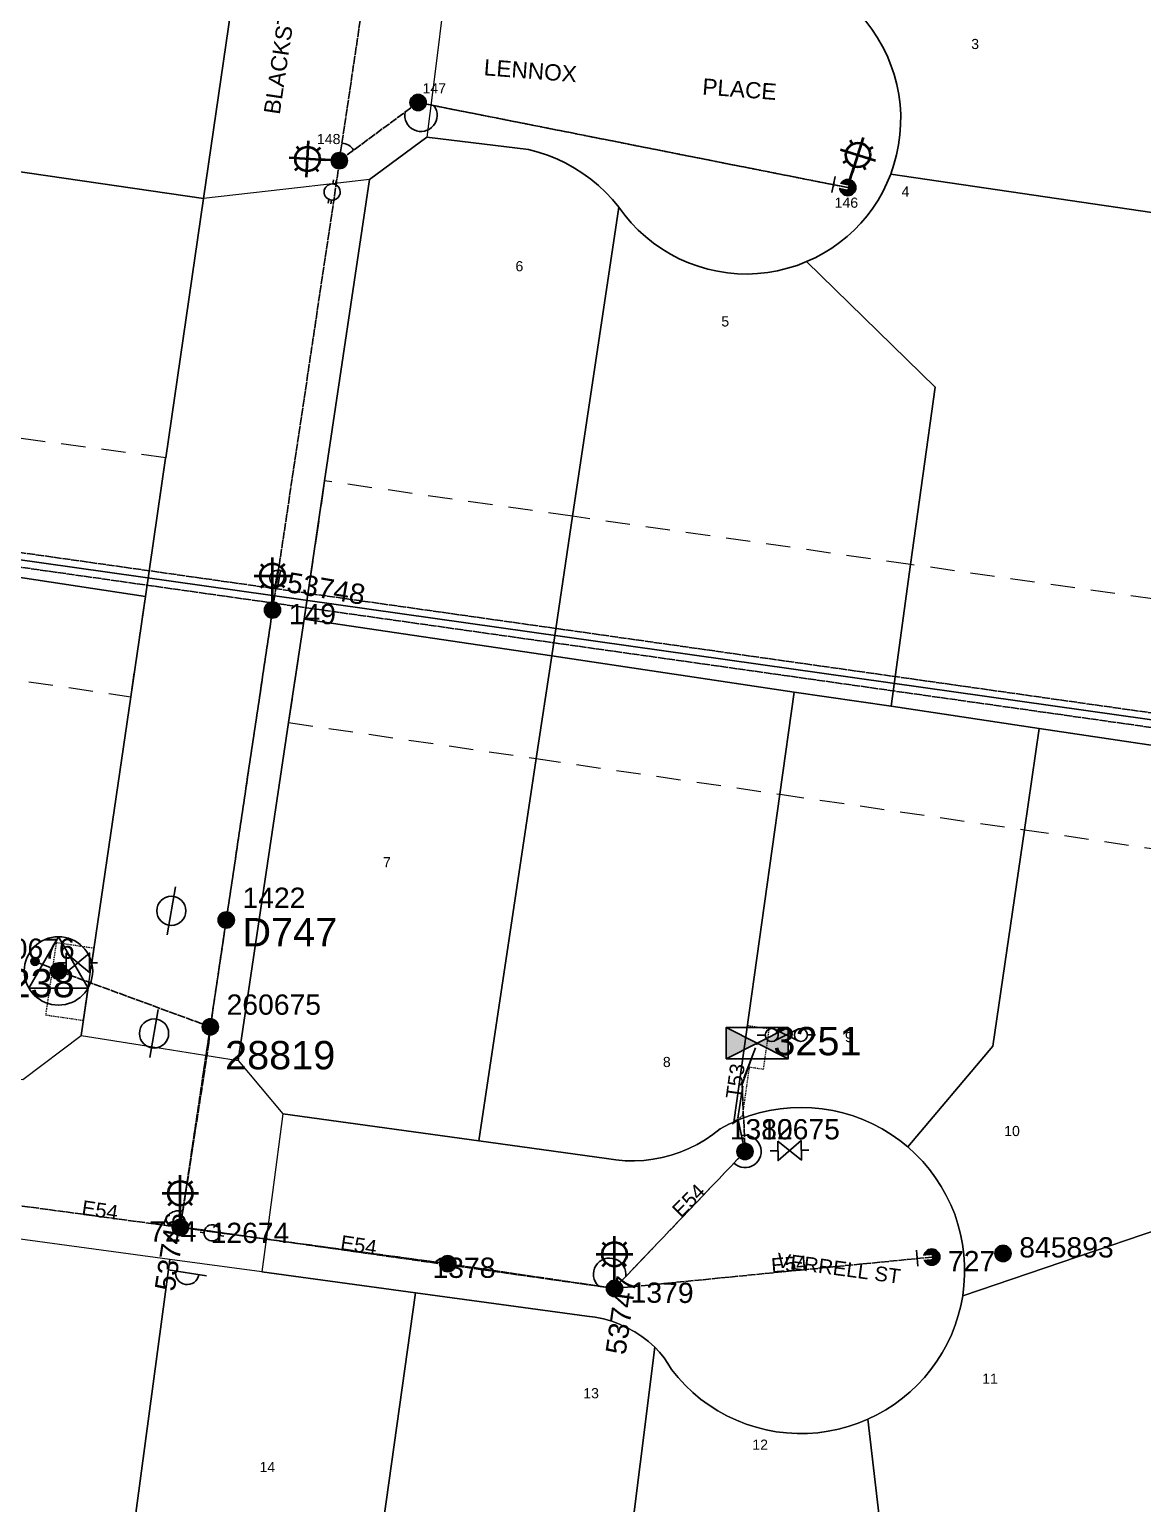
# Model space of a CAD drawing. Header units: metres. Extents: x 306724 to 308705, y 6252900 to 6254147.
# Drawn here: x 307653.6 to 307790.9, y 6253195.4 to 6253377.4 of the extents above; entities that cross this region are included whole.
import ezdxf
from ezdxf.enums import TextEntityAlignment as Align

# ---------------------------------------------------------------- set-up
doc = ezdxf.new("R2010")
doc.units = ezdxf.units.M
for name, pattern in [('Cable Exist OH', [1, 1, 0]), ('Cable Exist UG', [8.2, 4, -1.2, 1.8, -1.2]), ('Dash', [5, 3, -2]), ('HIDDEN', [0.375, 0.25, -0.125]), ('HIDDEN2', [0.1875, 0.125, -0.0625])]:
    doc.linetypes.add(name, pattern=pattern)
doc.layers.get('0').update_dxf_attribs({"color": 6})
for name, color, linetype in [('_User Miscellaneous1', 7, 'Continuous'), ('Equip_HV_EXT', 7, 'Continuous'), ('Equip_LV_EXT', 7, 'Continuous'), ('Equip_SP_HV_EXT', 7, 'Continuous'), ('Equip_SP_LV_EXT', 7, 'Continuous'), ('Equip_SP_SL_EXT', 7, 'Continuous'), ('Mains_HV_EXT', 7, 'Continuous'), ('Mains_LV_EXT', 7, 'Continuous'), ('Mains_SL_EXT', 7, 'Continuous'), ('Mains_TR_EXT', 7, 'Continuous'), ('Sub_SP_EXT', 7, 'Continuous'), ('Sub_SP_TR_HV_LV_EXT', 7, 'Continuous'), ('SupportsOH_SP_TR_HV_LV_SL_EXT', 7, 'Continuous')]:
    doc.layers.add(name, color=color, linetype=linetype)
for name, color, linetype, lineweight in [('Cadastre Easements_SP_EXT', 9, 'Continuous', 5), ('Cadastre Land Parcels_SP_EXT', 9, 'Continuous', 5), ('Cadastre Other Property_SP_EXT', 9, 'HIDDEN', 5), ('Cadastre Roads_SP_EXT', 9, 'Continuous', 5)]:
    doc.layers.add(name, color=color, linetype=linetype, lineweight=lineweight)
doc.styles.add('HVSW_LABEL', font='arial.ttf')
doc.styles.add('iecARIAL', font='arial.ttf', dxfattribs={"height": 2})
doc.styles.add('POLE_LABEL', font='arial.ttf')
doc.styles.get("Standard").update_dxf_attribs({"font": 'arial.ttf'})
doc.linetypes.add('Cable E OH', pattern='A,9.4,["E",Standard,S=1.7,R=0,X=0,Y=-1],0', length=9.4)
doc.linetypes.add('Cable P UG', pattern='A,6,-0.5,["P",Standard,S=1.7,R=0,X=0.5,Y=-1],-2.9', length=9.4)

# ---------------------------------------------------------------- blocks, each defined once
blk = doc.blocks.new('SUB_PADMOUNT_EXT')
for points in [[(0, 0), (-3.84, 1.92), (-3.84, -1.92)], [(0, 0), (3.84, 1.92), (3.84, -1.92)]]:
    blk.add_hatch(color=256).paths.add_polyline_path(points)
for p, q in [((3.84, 1.92), (-3.84, -1.92)), ((-3.84, 1.92), (3.84, -1.92))]:
    blk.add_line(p, q)
blk.add_lwpolyline([(-3.84, -1.92), (3.84, -1.92), (3.84, 1.92), (-3.84, 1.92)], close=True)
for tag, height, flags, p in [('ASSET_NUM', 3.5, 8, (2, 2)), ('STREET_CODE', 0.2, 9, (1.5, 0)), ('CONSTRUCTED_VOLTAGE', 0.2, 9, (1.5, -0.2)), ('OPERATING_VOLTAGE', 0.2, 9, (1.5, -0.6)), ('ORIENTATION', 0.2, 9, (1.5, -0.8)), ('OWNED_BY', 0.2, 9, (1.5, -1)), ('OPERATED_BY', 0.2, 9, (1.5, -1.2)), ('SECONDARY_VOLTAGE', 0.2, 9, (1.5, -1.6)), ('STATE', 0.2, 9, (1.5, -1.8)), ('NO_PHASES', 0.2, 9, (1.5, -0.4)), ('MAINTAINED_BY', 0.2, 9, (1.5, -1.4)), ('SUBSTATION_TYPE', 0.2, 9, (1.5, -2.2)), ('STREETNAME', 0.2, 9, (1.5, -3)), ('SUBURB', 0.2, 9, (1.5, -3.2)), ('Z', 0.2, 1, (1.5, -3.6)), ('PARENT', 0.2, 9, (1.5, -2)), ('USAGE', 0.2, 9, (1.5, -2.4)), ('LEGEND', 0.2, 9, (1.5, -2.6)), ('LOCATION', 0.2, 9, (1.5, -2.8)), ('NOTES', 0.2, 9, (1.5, -3.4))]:
    blk.add_attdef(tag, text='', height=height, dxfattribs=dict(flags=flags)).set_placement(p, align=Align.MIDDLE_LEFT)
blk = doc.blocks.new('SUB_POLE_EXT')
blk.add_wipeout([(0, 4.22), (0.42, 4.2), (0.83, 4.14), (1.21, 4.05), (1.62, 3.9), (1.99, 3.72), (2.35, 3.51), (2.68, 3.26), (2.99, 2.99), (3.28, 2.66), (3.52, 2.34), (3.76, 1.92), (3.9, 1.62), (4.04, 1.23), (4.18, 0.63), (4.22, 0), (4.18, -0.61), (4.06, -1.15), (3.9, -1.62), (3.58, -2.24), (3.22, -2.73), (2.97, -3.01), (2.68, -3.26), (2.36, -3.5), (2, -3.72), (1.64, -3.89), (1.25, -4.03), (0.82, -4.14), (0.42, -4.2), (0, -4.22), (-0.41, -4.2), (-0.8, -4.15), (-1.21, -4.05), (-1.62, -3.9), (-1.99, -3.73), (-2.35, -3.51), (-2.68, -3.26), (-2.96, -3.02), (-3.23, -2.72), (-3.51, -2.35), (-3.71, -2.01), (-3.91, -1.6), (-4.05, -1.21), (-4.16, -0.76), (-4.22, -0.14), (-4.21, 0.39), (-4.14, 0.83), (-4.03, 1.27), (-3.9, 1.63), (-3.71, 2.02), (-3.5, 2.37), (-3.28, 2.67), (-2.99, 2.99), (-2.68, 3.27), (-2.33, 3.52), (-1.98, 3.73), (-1.63, 3.9), (-1.2, 4.05), (-0.78, 4.15), (-0.4, 4.21)])
blk.add_line((2.16, 0.48), (2.16, 0.48, 0))
blk.add_lwpolyline([(-4.22, 0, 1), (4.22, 0, 1)], format="xyb", close=True)
blk.add_lwpolyline([(2.14, 0.52), (0, 4.22), (-3.66, -2.11), (3.66, -2.11)], close=True)
for tag, height, flags, p in [('ASSET_NUM', 3.5, 8, (2, 2)), ('STREET_CODE', 0.2, 9, (1.5, 0)), ('CONSTRUCTED_VOLTAGE', 0.2, 9, (1.5, -0.2)), ('OPERATING_VOLTAGE', 0.2, 9, (1.5, -0.6)), ('OPERATED_BY', 0.2, 9, (1.5, -0.8)), ('ORIENTATION', 0.2, 9, (1.5, -1.2)), ('OWNED_BY', 0.2, 9, (1.5, -1.4)), ('SECONDARY_VOLTAGE', 0.2, 9, (1.5, -1.6)), ('STATE', 0.2, 9, (1.5, -1.8)), ('NO_PHASES', 0.2, 9, (1.5, -0.4)), ('MAINTAINED_BY', 0.2, 9, (1.5, -1)), ('SUBSTATION_TYPE', 0.2, 9, (1.5, -2)), ('STREETNAME', 0.2, 9, (1.5, -2.8)), ('SUBURB', 0.2, 9, (1.5, -3)), ('Z', 0.2, 1, (1.5, -3.4)), ('USAGE', 0.2, 9, (1.5, -2.2)), ('LEGEND', 0.2, 9, (1.5, -2.4)), ('LOCATION', 0.2, 9, (1.5, -2.6)), ('NOTES', 0.2, 9, (1.5, -3.2))]:
    blk.add_attdef(tag, text='', height=height, dxfattribs=dict(flags=flags)).set_placement(p, align=Align.MIDDLE_LEFT)
blk = doc.blocks.new('LV_OH_LINKS_OPEN_EXT')
for p, q in [((-0.17, 4.97), (-0.17, 5.46)), ((0.17, 4.97), (0.17, 5.46)), ((-0.17, 3), (-0.17, 2.5)), ((0.17, 3), (0.17, 2.5))]:
    blk.add_line(p, q)
blk.add_lwpolyline([(0, 2.99, 1), (0, 4.98, 1)], format="xyb", close=True)
at = {"flags": 9}
for tag, p in [('ACTUAL_STATUS', (0, 0)), ('CONSTRUCTED_VOLTAGE', (0, -0.2)), ('OPERATING_VOLTAGE', (0, -0.6)), ('ORIENTATION', (0, -0.8)), ('OWNED_BY', (0, -1)), ('STATE', (0, -1.2)), ('SWITCH_TYPE', (0, -1.4)), ('NO_PHASES', (0, -0.4)), ('USAGE', (0, -1.6)), ('LEGEND', (0, -1.8)), ('NOTES', (0, -2))]:
    blk.add_attdef(tag, text='', height=0.2, dxfattribs=at).set_placement(p, align=Align.MIDDLE_LEFT)
at = {"flags": 1}
blk.add_attdef('Z', (0, 0), '', height=0.2, dxfattribs=at)
blk = doc.blocks.new('LV_OH_LINKS_CLOSED_EXT')
for p, q in [((-0.17, 4.97), (-0.17, 3)), ((0.17, 4.97), (0.17, 3))]:
    blk.add_line(p, q)
blk.add_lwpolyline([(0, 2.99, 1), (0, 4.98, 1)], format="xyb", close=True)
at = {"flags": 9}
for tag, p in [('ACTUAL_STATUS', (0, 0)), ('CONSTRUCTED_VOLTAGE', (0, -0.2)), ('OPERATING_VOLTAGE', (0, -0.6)), ('ORIENTATION', (0, -0.8)), ('OWNED_BY', (0, -1)), ('STATE', (0, -1.2)), ('SWITCH_TYPE', (0, -1.4)), ('NO_PHASES', (0, -0.4)), ('USAGE', (0, -1.6)), ('NOTES', (0, -1.8))]:
    blk.add_attdef(tag, text='', height=0.2, dxfattribs=at).set_placement(p, align=Align.MIDDLE_LEFT)
at = {"flags": 1}
blk.add_attdef('Z', (0, 0), '', height=0.2, dxfattribs=at)
blk = doc.blocks.new('LV_OH_LINKS_DISTFUSE_EXT')
for p, q in [((0, 0), (0.96, 0)), ((3.84, 0), (4.8, 0))]:
    blk.add_line(p, q)
blk.add_lwpolyline([(3.84, -1.2), (3.84, 1.2), (0.96, -1.2), (0.96, 1.2)], close=True)
at = {"flags": 9}
for tag, p in [('ACTUAL_STATUS', (0, 0)), ('CONSTRUCTED_VOLTAGE', (0, -0.2)), ('OPERATING_VOLTAGE', (0, -0.6)), ('ORIENTATION', (0, -0.8)), ('OWNED_BY', (0, -1)), ('STATE', (0, -1.2)), ('SWITCH_TYPE', (0, -1.4)), ('NO_PHASES', (0, -0.4)), ('USAGE', (0, -1.6)), ('NOTES', (0, -1.8))]:
    blk.add_attdef(tag, text='', height=0.2, dxfattribs=at).set_placement(p, align=Align.MIDDLE_LEFT)
at = {"flags": 1}
blk.add_attdef('Z', (0, 0), '', height=0.2, dxfattribs=at)
blk = doc.blocks.new('SL_LANTERN_EXT')
at = {"lineweight": 40}
for p, q in [((-1.46, 5.68), (-1.06, 5.28)), ((0, 1.97), (0, 6.47)), ((1.46, 5.68), (1.06, 5.28)), ((-2.25, 4.22), (2.25, 4.22)), ((-1.46, 2.76), (-1.06, 3.16)), ((0, 0), (0, 2.72)), ((1.46, 2.76), (1.06, 3.16))]:
    blk.add_line(p, q, dxfattribs=at)
blk.add_circle((0, 4.22), 1.5, dxfattribs=at)
at = {"style": 'iecARIAL', "flags": 8}
blk.add_attdef('ASSET_NUM', (1.5, 1.5), '', height=2.5, dxfattribs=at)
for tag, p, height, flags in [('OPERATING_VOLTAGE', (0.98, -1.65), 0.2, 9), ('ORIENTATION', (0.98, -1.85), 0.2, 9), ('CONSTRUCTED_VOLTAGE', (0.98, -0.65), 0.2, 9), ('CONTROL_TYPE', (0.98, -0.85), 0.2, 9), ('LANTERN_PURPOSE', (0.98, -1.05), 0.2, 9), ('LANTERN_TYPE', (0.98, -1.25), 0.2, 9), ('NO_PHASES', (0.98, -1.45), 0.2, 9), ('LNUMBER', (2.18, -3.25), 2.5, 8), ('OWNED_BY', (0.98, -2.05), 0.2, 9), ('STATE', (0.98, -2.25), 0.2, 9), ('USAGE', (0.98, -2.45), 0.2, 9), ('CEXIST', (0.98, -2.65), 0.2, 9), ('CNEW', (0.98, -2.85), 0.2, 9), ('CNUMBER', (0.98, -3.05), 0.2, 9), ('CREMOVE', (0.98, -3.25), 0.2, 9), ('CREPLACE', (0.98, -3.45), 0.2, 9), ('LKINGHEIGHT', (0.98, -3.65), 0.2, 9), ('LBRACKET', (0.98, -3.85), 0.2, 9), ('LBRACKETVOCAB', (0.98, -4.05), 0.2, 9), ('LCATEGORY', (0.98, -4.25), 0.2, 9), ('LCHARGE1', (0.98, -4.45), 0.2, 9), ('LCHARGE1PERCENT', (0.98, -4.65), 0.2, 9), ('LCHARGE2', (0.98, -4.85), 0.2, 9), ('LCHARGE2PERCENT', (0.98, -5.05), 0.2, 9), ('LCHARGE3', (0.98, -5.25), 0.2, 9), ('LCHARGE3PERCENT', (0.98, -5.45), 0.2, 9), ('LEXIST', (0.98, -5.65), 0.2, 9), ('LLAMP', (0.98, -5.85), 0.2, 9), ('LLAMPVOCAB', (0.98, -6.05), 0.2, 9), ('LMAST', (0.98, -6.25), 0.2, 9), ('LMASTVOCAB', (0.98, -6.45), 0.2, 9), ('LNEW', (0.98, -6.65), 0.2, 9), ('LANTNUMBER', (0.98, -6.85), 0.2, 9), ('LOUTREACH', (0.98, -7.25), 0.2, 9), ('LOUTREACHVOCAB', (0.98, -7.45), 0.2, 9), ('STREETNAME', (0.98, -9.25), 0.2, 9), ('LRATECODE', (0.98, -7.65), 0.2, 9), ('LREMOVE', (0.98, -7.85), 0.2, 9), ('LREPLACE', (0.98, -8.05), 0.2, 9), ('LTYPE', (0.98, -8.25), 0.2, 9), ('LTYPEVOCAB', (0.98, -8.45), 0.2, 9), ('LEGEND', (0.98, -8.65), 0.2, 9), ('LOCATION', (0.98, -8.85), 0.2, 9), ('NOTES', (0.98, -9.05), 0.2, 9), ('SUBURB', (0.98, -9.45), 0.2, 1)]:
    blk.add_attdef(tag, p, '', height=height, dxfattribs=dict(flags=flags))
blk = doc.blocks.new('POLE_EXT')
blk.add_hatch(color=256).paths.add_polyline_path([(-1, 0, 1), (1, 0, 1)])
blk.add_lwpolyline([(-1, 0, 1), (1, 0, 1)], format="xyb", close=True)
for tag, height, flags, p in [('pNumber', 2.5, 8, (-17.84, 2.07)), ('OWNED_BY', 0.2, 9, (1.35, -0.4)), ('SPECIAL_USE', 0.2, 9, (1.35, -0.8)), ('STATE', 0.2, 9, (1.35, -1)), ('cLV', 0.2, 9, (1.35, -1.4)), ('hDepth', 0.2, 9, (1.35, -1.6)), ('hDia', 0.2, 9, (1.35, -1.8)), ('PARENT', 0.2, 9, (1.35, -0.6)), ('USAGE', 0.2, 9, (1.35, -1.2)), ('cHV', 0.2, 9, (1.35, -2)), ('cLinedev', 0.2, 9, (1.35, -3.4)), ('LBRACKET', 0.2, 9, (1.35, -2.2)), ('LExisting', 0.2, 9, (1.35, -2.4)), ('LANTNUMBER', 0.2, 9, (1.35, -2.6)), ('LOther', 0.2, 9, (1.35, -2.8)), ('LRemove', 0.2, 9, (1.35, -3)), ('LEGEND', 0.2, 9, (1.35, -3.2)), ('LOCATION', 0.2, 9, (1.35, -3.6)), ('pExisting', 0.2, 9, (1.35, -3.8)), ('pFooting', 0.2, 9, (1.35, -4.4)), ('pNew', 0.2, 9, (1.35, -4.6)), ('pRelocate', 0.2, 9, (1.35, -5)), ('pRemove', 0.2, 9, (1.35, -5.2)), ('pReplace', 0.2, 9, (1.35, -5.4)), ('PFNUMBER', 0.2, 9, (1.35, -4)), ('NEWPFNUMBER', 0.2, 9, (1.35, -4.2)), ('pStay', 0.2, 9, (1.35, -5.6)), ('pType', 0.2, 9, (1.35, -5.8)), ('cspan', 0.2, 9, (1.35, -6)), ('STREETNAME', 0.2, 9, (1.35, -6.2)), ('SUBURB', 0.2, 9, (1.35, -6.4)), ('OPERATED_BY', 0.2, 9, (1.36, -7.01)), ('NOTES', 0.2, 9, (1.35, -6.6)), ('MAINTAINED_BY', 0.2, 9, (1.36, -6.81))]:
    blk.add_attdef(tag, text='', height=height, dxfattribs=dict(flags=flags)).set_placement(p, align=Align.MIDDLE_LEFT)
at = {"style": 'POLE_LABEL'}
for tag, height, flags, p in [('ASSET_NUM', 2.5, 8, (2, 2)), ('STRUCTURE_PLANT_NUMBER', 0.2, 9, (1.35, 0.03)), ('STREET_CODE', 0.2, 9, (1.35, -0.2))]:
    blk.add_attdef(tag, text='', height=height, dxfattribs=dict(at, flags=flags)).set_placement(p, align=Align.MIDDLE_LEFT)
at = {"flags": 1}
blk.add_attdef('Z', (1.35, -7.33), '', height=0.2, dxfattribs=at)
blk = doc.blocks.new('LV_UG_DFUSE_CLOSED_EXT')
for points in [[(1, 0), (0, 0)], [(5.04, 0.73), (2.16, -0.72)], [(5.05, -0.71), (2.16, 0.72)], [(6.2, 0.01), (7.2, 0.01)]]:
    blk.add_lwpolyline(points)
for centre in [(1.8, 0), (5.4, 0.01)]:
    blk.add_circle(centre, 0.8)
at = {"flags": 9}
for tag, p in [('ACTUAL_STATUS', (0, 0)), ('CONSTRUCTED_VOLTAGE', (0, -0.2)), ('OPERATING_VOLTAGE', (0, -0.6)), ('ORIENTATION', (0, -0.8)), ('STATE', (0, -1)), ('SWITCH_TYPE', (0, -1.2)), ('NO_PHASES', (0, -0.4)), ('USAGE', (0, -1.4)), ('NOTES', (0, -1.6))]:
    blk.add_attdef(tag, text='', height=0.2, dxfattribs=at).set_placement(p, align=Align.MIDDLE_LEFT)
at = {"flags": 1}
blk.add_attdef('Z', (0, 0), '', height=0.2, dxfattribs=at)
blk = doc.blocks.new('HV_DOF_CLOSED_EXT')
for p, q in [((0, 7.9), (0, 6.94)), ((0, 4.06), (0, 3.1))]:
    blk.add_line(p, q)
blk.add_lwpolyline([(-1.2, 4.06), (1.2, 4.06), (-1.2, 6.94), (1.2, 6.94)], close=True)
for tag, height, flags, p in [('ASSET_NUM', 2.5, 8, (2, 2)), ('STREET_CODE', 0.2, 9, (1.5, 0)), ('ACTUAL_STATUS', 0.2, 9, (1.5, -0.2)), ('CONSTRUCTED_VOLTAGE', 0.2, 9, (1.5, -0.4)), ('OPERATING_VOLTAGE', 0.2, 9, (1.5, -0.8)), ('ORIENTATION', 0.2, 9, (1.5, -1)), ('OWNED_BY', 0.2, 9, (1.5, -1.2)), ('OPERATED_BY', 0.2, 9, (1.5, -1.4)), ('STATE', 0.2, 9, (1.5, -1.8)), ('NO_PHASES', 0.2, 9, (1.5, -0.6)), ('MAINTAINED_BY', 0.2, 9, (1.5, -1.6)), ('SWITCH_TYPE', 0.2, 9, (1.5, -2)), ('STREETNAME', 0.2, 9, (1.5, -2.8)), ('SUBURB', 0.2, 9, (1.5, -3)), ('Z', 0.2, 1, (1.5, -3.6)), ('USAGE', 0.2, 9, (1.5, -2.2)), ('LEGEND', 0.2, 9, (1.5, -2.4)), ('LOCATION', 0.2, 9, (1.5, -2.6)), ('NOTES', 0.2, 9, (1.5, -3.2)), ('LABEL_ALIGNMENT', 0.2, 9, (1.5, -3.4))]:
    blk.add_attdef(tag, text='', height=height, dxfattribs=dict(flags=flags)).set_placement(p, align=Align.MIDDLE_LEFT)
blk = doc.blocks.new('HV_ABS_CLOSED_EXT')
blk.add_line((-3, 6.87), (3, 6.87))
blk.add_circle((0, 6.87), 1.8)
at = {"style": 'HVSW_LABEL'}
for tag, height, flags, p in [('ASSET_NUM', 3.5, 8, (2, 2)), ('STREET_CODE', 0.2, 9, (0, -0.2))]:
    blk.add_attdef(tag, text='', height=height, dxfattribs=dict(at, flags=flags)).set_placement(p, align=Align.MIDDLE_LEFT)
at = {"flags": 1}
blk.add_attdef('Z', (0, 0), '', height=0.2, dxfattribs=at)
at = {"flags": 9}
for tag, p in [('ACTUAL_STATUS', (0, -0.4)), ('CONSTRUCTED_VOLTAGE', (0, -0.6)), ('OPERATING_VOLTAGE', (0, -1)), ('ORIENTATION', (0, -1.2)), ('OWNED_BY', (0, -1.4)), ('STATE', (0, -1.6)), ('SWITCH_TYPE', (0, -1.8)), ('NO_PHASES', (0, -0.8)), ('STREETNAME', (0, -2.6)), ('SUBURB', (0, -2.8)), ('USAGE', (0, -2)), ('LEGEND', (0, -2.2)), ('LOCATION', (0, -2.4)), ('NOTES', (0, -3))]:
    blk.add_attdef(tag, text='', height=0.2, dxfattribs=at).set_placement(p, align=Align.MIDDLE_LEFT)
blk = doc.blocks.new('HV_USL_CLOSED_EXT')
blk.add_line((2.4, 5.5), (-2.4, 5.5))
blk.add_lwpolyline([(1.44, 5.5, 0.414214), (0, 6.94, 0.414214), (-1.44, 5.5)], format="xyb")
for tag, height, flags, p in [('ASSET_NUM', 2.5, 8, (2, 2)), ('STREET_CODE', 0.2, 9, (1.5, 0)), ('ACTUAL_STATUS', 0.2, 9, (1.5, -0.2)), ('CONSTRUCTED_VOLTAGE', 0.2, 9, (1.5, -0.4)), ('OPERATING_VOLTAGE', 0.2, 9, (1.5, -0.8)), ('ORIENTATION', 0.2, 9, (1.5, -1)), ('OWNED_BY', 0.2, 9, (1.5, -1.2)), ('OPERATED_BY', 0.2, 9, (1.5, -1.4)), ('STATE', 0.2, 9, (1.5, -1.8)), ('NO_PHASES', 0.2, 9, (1.5, -0.6)), ('MAINTAINED_BY', 0.2, 9, (1.5, -1.6)), ('SWITCH_TYPE', 0.2, 9, (1.5, -2)), ('STREETNAME', 0.2, 9, (1.5, -2.8)), ('SUBURB', 0.2, 9, (1.5, -3)), ('Z', 0.2, 1, (1.5, -3.6)), ('USAGE', 0.2, 9, (1.5, -2.2)), ('LEGEND', 0.2, 9, (1.5, -2.4)), ('LOCATION', 0.2, 9, (1.5, -2.6)), ('NOTES', 0.2, 9, (1.5, -3.2)), ('LABEL_ALIGNMENT', 0.2, 9, (1.5, -3.4))]:
    blk.add_attdef(tag, text='', height=height, dxfattribs=dict(flags=flags)).set_placement(p, align=Align.MIDDLE_LEFT)
blk = doc.blocks.new('End Shackle_EXT')
at = {"flags": 9}
for tag, p in [('USAGE', (0, -1.4)), ('NOTES', (0, -1.6))]:
    blk.add_attdef(tag, text='', height=0.2, dxfattribs=at).set_placement(p, align=Align.MIDDLE_LEFT)
blk.add_wipeout([(0, 0.25), (1.81, 0.25), (1.82, -0.25), (0, -0.25)])
blk.add_line((1.81, -1), (1.81, 1))
at = {"flags": 1}
blk.add_attdef('Z', (0, 0), '', height=0.2, dxfattribs=at)
at = {"flags": 9}
for tag, p in [('CONNECTOR_TYPE', (0, 0)), ('CONSTRUCTED_VOLTAGE', (0, -0.2)), ('OPERATING_VOLTAGE', (0, -0.6)), ('ORIENTATION', (0, -0.8)), ('OWNED_BY', (0, -1)), ('STATE', (0, -1.2)), ('NO_PHASES', (0, -0.4))]:
    blk.add_attdef(tag, text='', height=0.2, dxfattribs=at).set_placement(p, align=Align.MIDDLE_LEFT)
blk = doc.blocks.new('CONNECTOR_NODE_EXT')
h = blk.add_hatch(color=256)
edge = h.paths.add_edge_path()
edge.add_arc((0, 0), 0.5, 0, 360)
blk.add_circle((0, 0), 0.5)
at = {"flags": 1}
blk.add_attdef('Z', (0, 0), '', height=0.2, dxfattribs=at)
at = {"flags": 9}
for tag, p in [('CONNECTOR_TYPE', (0, 0)), ('CONSTRUCTED_VOLTAGE', (0, -0.2)), ('OPERATING_VOLTAGE', (0, -0.6)), ('ORIENTATION', (0, -0.8)), ('SUBTYPE', (0, -1)), ('NO_PHASES', (0, -0.4)), ('USAGE', (0, -1.2)), ('NOTES', (0, -1.4))]:
    blk.add_attdef(tag, text='', height=0.2, dxfattribs=at).set_placement(p, align=Align.MIDDLE_LEFT)

msp = doc.modelspace()

# ---------------------------------------------------------------- linework, layer by layer
at = {"layer": '_User Miscellaneous1', "linetype": 'Continuous'}
msp.add_lwpolyline([(307797.3, 6253402.25), (307785.05, 6253414.66), (307774.43, 6253401.79), (307755.91, 6253379.33), (307756.74, 6253378.39), (307757.49, 6253377.39), (307758.19, 6253376.35), (307758.81, 6253375.26), (307759.36, 6253374.14), (307759.84, 6253372.98), (307760.24, 6253371.79), (307760.56, 6253370.58), (307760.8, 6253369.35), (307760.96, 6253368.11), (307761.04, 6253366.86), (307761.03, 6253365.61), (307760.95, 6253364.36), (307760.78, 6253363.12), (307760.53, 6253361.9), (307760.2, 6253360.69), (307759.81, 6253359.51), (307824.51, 6253350)], dxfattribs=at)
for points in [[(307679.33, 6253386.21), (307619.13, 6253394.95), (307614.81, 6253365.25), (307675.01, 6253356.51), (307679.33, 6253386.21)], [(307670.35, 6253324.44), (307670.36, 6253324.49), (307675.01, 6253356.51), (307614.81, 6253365.25), (307610.08, 6253332.53), (307607.76, 6253316.49), (307620.72, 6253314.53), (307667.87, 6253307.35), (307670.35, 6253324.44)], [(307720.56, 6253317.27), (307726.28, 6253355.44), (307725.48, 6253356.39), (307724.64, 6253357.27), (307723.75, 6253358.11), (307722.8, 6253358.88), (307721.81, 6253359.6), (307720.78, 6253360.26), (307719.71, 6253360.85), (307718.6, 6253361.38), (307717.47, 6253361.83), (307716.31, 6253362.22), (307715.13, 6253362.53), (307702.59, 6253364.09), (307695.49, 6253358.85), (307689.97, 6253321.65), (307689.97, 6253321.63), (307687.44, 6253304.58), (307717.98, 6253300.03), (307720.56, 6253317.27)], [(307817.55, 6253303.41), (307820.68, 6253324.32), (307824.51, 6253350), (307759.81, 6253359.51), (307759.35, 6253358.4), (307758.83, 6253357.34), (307758.25, 6253356.3), (307757.6, 6253355.31), (307756.89, 6253354.36), (307756.13, 6253353.45), (307755.31, 6253352.6), (307754.43, 6253351.8), (307753.51, 6253351.05), (307752.54, 6253350.37), (307751.53, 6253349.75), (307750.49, 6253349.19), (307749.4, 6253348.71), (307765.3, 6253333.23), (307762.27, 6253311.32), (307759.85, 6253293.81), (307778.12, 6253291.06), (307814.87, 6253285.6), (307817.55, 6253303.41)], [(307740.91, 6253347.21), (307739.67, 6253347.32), (307738.44, 6253347.51), (307737.23, 6253347.78), (307736.04, 6253348.13), (307734.87, 6253348.55), (307733.73, 6253349.05), (307732.63, 6253349.63), (307731.57, 6253350.27), (307730.55, 6253350.98), (307729.58, 6253351.76), (307728.66, 6253352.6), (307727.8, 6253353.5), (307727, 6253354.45), (307726.28, 6253355.44), (307720.56, 6253317.27), (307717.98, 6253300.03), (307747.91, 6253295.57), (307759.85, 6253293.81), (307762.27, 6253311.32), (307765.3, 6253333.23), (307749.4, 6253348.71), (307748.25, 6253348.25), (307747.06, 6253347.88), (307745.85, 6253347.58), (307744.63, 6253347.37), (307743.39, 6253347.23), (307742.15, 6253347.18), (307740.91, 6253347.21)]]:
    msp.add_lwpolyline(points, close=True, dxfattribs=at)
at = {"layer": 'Cadastre Easements_SP_EXT', "linetype": 'Dash'}
for points in [[(307456.28, 6253325.83), (307507.47, 6253318.31), (307556.14, 6253311.17), (307618.84, 6253301.94), (307666.05, 6253294.99), (307667.87, 6253307.35), (307667.87, 6253307.35), (307670.35, 6253324.44), (307670.36, 6253324.49), (307610.08, 6253332.53), (307511.47, 6253345.7), (307460.31, 6253353.3)], [(307802.32, 6253305.61), (307762.27, 6253311.32), (307720.56, 6253317.27), (307689.97, 6253321.63), (307687.43, 6253304.58), (307685.53, 6253291.8), (307716.08, 6253287.35), (307746.13, 6253282.96), (307776.3, 6253278.57), (307797.49, 6253275.47)]]:
    msp.add_lwpolyline(points, dxfattribs=at)
at = {"layer": 'Cadastre Land Parcels_SP_EXT', "linetype": 'Continuous'}
for points in [[(307716.08, 6253287.35), (307717.98, 6253300.03), (307687.44, 6253304.58), (307685.53, 6253291.8), (307679.3, 6253250.1), (307684.83, 6253243.51), (307709.01, 6253240.17), (307716.08, 6253287.35)], [(307729.34, 6253237.76), (307730.49, 6253237.89), (307731.62, 6253238.11), (307732.73, 6253238.4), (307733.83, 6253238.77), (307734.89, 6253239.21), (307735.93, 6253239.72), (307736.92, 6253240.3), (307737.88, 6253240.95), (307738.78, 6253241.66), (307739.94, 6253242.26), (307740.44, 6253242.48), (307746.13, 6253282.96), (307747.91, 6253295.57), (307717.98, 6253300.03), (307716.08, 6253287.35), (307709.01, 6253240.17), (307724.75, 6253237.98), (307725.89, 6253237.81), (307727.04, 6253237.71), (307728.19, 6253237.7), (307729.34, 6253237.76)], [(307772.4, 6253251.85), (307776.3, 6253278.57), (307778.12, 6253291.06), (307759.85, 6253293.81), (307747.91, 6253295.57), (307746.13, 6253282.96), (307740.44, 6253242.48), (307741.13, 6253242.79), (307742.35, 6253243.25), (307743.6, 6253243.62), (307744.87, 6253243.91), (307746.16, 6253244.12), (307747.46, 6253244.25), (307748.76, 6253244.29), (307750.07, 6253244.24), (307751.36, 6253244.12), (307752.65, 6253243.91), (307753.92, 6253243.62), (307755.17, 6253243.24), (307756.39, 6253242.79), (307757.58, 6253242.26), (307758.74, 6253241.65), (307759.85, 6253240.97), (307760.92, 6253240.22), (307761.94, 6253239.42), (307772.4, 6253251.85)], [(307807.15, 6253234.13), (307813.02, 6253273.24), (307814.87, 6253285.6), (307778.12, 6253291.06), (307776.3, 6253278.57), (307772.4, 6253251.85), (307761.94, 6253239.42), (307762.88, 6253238.54), (307763.76, 6253237.62), (307764.59, 6253236.65), (307765.35, 6253235.62), (307766.05, 6253234.55), (307766.67, 6253233.44), (307767.22, 6253232.28), (307767.71, 6253231.1), (307768.11, 6253229.89), (307768.43, 6253228.65), (307768.68, 6253227.4), (307768.84, 6253226.13), (307768.93, 6253224.85), (307768.93, 6253223.58), (307768.85, 6253222.3), (307768.69, 6253221.05), (307807.15, 6253234.13)], [(307847.06, 6253228.97), (307807.15, 6253234.13), (307768.69, 6253221.05), (307768.46, 6253219.8), (307768.14, 6253218.59), (307767.75, 6253217.41), (307767.29, 6253216.24), (307766.76, 6253215.11), (307766.16, 6253214.01), (307765.49, 6253212.96), (307764.76, 6253211.94), (307763.97, 6253210.97), (307763.12, 6253210.06), (307762.21, 6253209.19), (307761.25, 6253208.39), (307760.25, 6253207.64), (307759.2, 6253206.96), (307758.11, 6253206.35), (307757, 6253205.8), (307762.46, 6253158.8), (307787.66, 6253179.7), (307847.06, 6253228.97)], [(307662.72, 6253164.74), (307670.87, 6253225.52), (307651.2, 6253228.19), (307640.59, 6253229.63), (307632.19, 6253168.84), (307662.72, 6253164.74)], [(307682.21, 6253223.98), (307670.87, 6253225.52), (307662.72, 6253164.74), (307692.66, 6253160.72), (307701.17, 6253221.41), (307682.21, 6253223.98)], [(307730.7, 6253214.68), (307729.93, 6253215.39), (307729.1, 6253216.02), (307728.23, 6253216.59), (307727.31, 6253217.1), (307726.36, 6253217.53), (307725.39, 6253217.89), (307724.38, 6253218.18), (307723.36, 6253218.4), (307722.33, 6253218.53), (307701.17, 6253221.41), (307692.66, 6253160.72), (307723.44, 6253156.61), (307730.7, 6253214.68)]]:
    msp.add_lwpolyline(points, close=True, dxfattribs=at)
msp.add_lwpolyline([(307762.46, 6253158.8), (307757, 6253205.8), (307757, 6253205.8), (307755.8, 6253205.31), (307754.58, 6253204.9), (307753.35, 6253204.56), (307752.09, 6253204.31), (307750.81, 6253204.14), (307749.53, 6253204.04), (307748.25, 6253204.04), (307746.97, 6253204.11), (307745.69, 6253204.26), (307744.43, 6253204.5), (307743.19, 6253204.81), (307741.96, 6253205.21), (307740.77, 6253205.68), (307739.61, 6253206.22), (307738.48, 6253206.84), (307737.4, 6253207.53), (307736.36, 6253208.29), (307735.38, 6253209.11), (307734.45, 6253209.99), (307733.57, 6253210.94), (307732.76, 6253211.93), (307732.33, 6253212.68), (307731.85, 6253213.39), (307731.3, 6253214.07), (307730.7, 6253214.68), (307723.44, 6253156.61)], dxfattribs=at)
at = {"layer": 'Cadastre Other Property_SP_EXT', "linetype": 'HIDDEN2'}
msp.add_lwpolyline([(307741.54, 6253243.27), (307742.39, 6253249.28), (307744.12, 6253249.03), (307744.82, 6253253.98), (307742.09, 6253254.37), (307740.44, 6253242.58), (307741.54, 6253243.27)], close=True, dxfattribs=at)
at = {"layer": 'Cadastre Roads_SP_EXT', "linetype": 'Continuous'}
msp.add_lwpolyline([(307704.67, 6253380.84), (307703.63, 6253372.5), (307702.59, 6253364.09), (307715.13, 6253362.53), (307716.31, 6253362.22), (307717.47, 6253361.83), (307718.6, 6253361.38), (307719.71, 6253360.85), (307720.78, 6253360.26), (307721.81, 6253359.6), (307722.8, 6253358.88), (307723.75, 6253358.11), (307724.64, 6253357.27), (307725.48, 6253356.39), (307726.28, 6253355.44), (307727, 6253354.45), (307727.8, 6253353.5), (307728.66, 6253352.6), (307729.58, 6253351.76), (307730.55, 6253350.98), (307731.57, 6253350.27), (307732.63, 6253349.63), (307733.73, 6253349.05), (307734.87, 6253348.55), (307736.04, 6253348.13), (307737.23, 6253347.78), (307738.44, 6253347.51), (307739.67, 6253347.32), (307740.91, 6253347.21), (307742.15, 6253347.18), (307743.39, 6253347.23), (307744.63, 6253347.37), (307745.85, 6253347.58), (307747.06, 6253347.88), (307748.25, 6253348.25), (307749.4, 6253348.71), (307750.49, 6253349.19), (307751.53, 6253349.75), (307752.54, 6253350.37), (307753.51, 6253351.05), (307754.43, 6253351.8), (307755.31, 6253352.6), (307756.13, 6253353.45), (307756.89, 6253354.36), (307757.6, 6253355.31), (307758.25, 6253356.3), (307758.83, 6253357.34), (307759.35, 6253358.4), (307759.81, 6253359.51), (307760.2, 6253360.69), (307760.53, 6253361.9), (307760.78, 6253363.12), (307760.95, 6253364.36), (307761.03, 6253365.61), (307761.04, 6253366.86), (307760.96, 6253368.11), (307760.8, 6253369.35), (307760.56, 6253370.58), (307760.24, 6253371.79), (307759.84, 6253372.98), (307759.36, 6253374.14), (307758.81, 6253375.26), (307758.19, 6253376.35), (307757.49, 6253377.39)], dxfattribs=at)
for points in [[(307689.97, 6253321.63), (307689.97, 6253321.65), (307695.49, 6253358.85), (307686.98, 6253357.87), (307675.01, 6253356.51), (307670.36, 6253324.49), (307670.35, 6253324.44), (307667.87, 6253307.35), (307666.05, 6253294.99), (307659.92, 6253253.18), (307668.01, 6253251.89), (307679.3, 6253250.1), (307685.53, 6253291.8), (307687.44, 6253304.58), (307689.97, 6253321.63)], [(307709.01, 6253240.17), (307684.83, 6253243.51), (307683.53, 6253233.8), (307682.21, 6253223.98), (307701.17, 6253221.41), (307722.33, 6253218.53), (307723.36, 6253218.4), (307724.38, 6253218.18), (307725.39, 6253217.89), (307726.36, 6253217.53), (307727.31, 6253217.1), (307728.23, 6253216.59), (307729.1, 6253216.02), (307729.93, 6253215.39), (307730.7, 6253214.68), (307731.3, 6253214.07), (307731.85, 6253213.39), (307732.33, 6253212.68), (307732.76, 6253211.93), (307733.57, 6253210.94), (307734.45, 6253209.99), (307735.38, 6253209.11), (307736.36, 6253208.29), (307737.4, 6253207.53), (307738.48, 6253206.84), (307739.61, 6253206.22), (307740.77, 6253205.68), (307741.96, 6253205.21), (307743.19, 6253204.81), (307744.43, 6253204.5), (307745.69, 6253204.26), (307746.97, 6253204.11), (307748.25, 6253204.04), (307749.53, 6253204.04), (307750.81, 6253204.14), (307752.09, 6253204.31), (307753.35, 6253204.56), (307754.58, 6253204.9), (307755.8, 6253205.31), (307757, 6253205.8), (307758.11, 6253206.35), (307759.2, 6253206.96), (307760.25, 6253207.64), (307761.25, 6253208.39), (307762.21, 6253209.19), (307763.12, 6253210.06), (307763.97, 6253210.97), (307764.76, 6253211.94), (307765.49, 6253212.96), (307766.16, 6253214.01), (307766.76, 6253215.11), (307767.29, 6253216.24), (307767.75, 6253217.41), (307768.14, 6253218.59), (307768.46, 6253219.8), (307768.69, 6253221.05), (307768.85, 6253222.3), (307768.93, 6253223.58), (307768.93, 6253224.85), (307768.84, 6253226.13), (307768.68, 6253227.4), (307768.43, 6253228.65), (307768.11, 6253229.89), (307767.71, 6253231.1), (307767.22, 6253232.28), (307766.67, 6253233.44), (307766.05, 6253234.55), (307765.35, 6253235.62), (307764.59, 6253236.65), (307763.76, 6253237.62), (307762.88, 6253238.54), (307761.94, 6253239.42), (307760.92, 6253240.22), (307759.85, 6253240.97), (307758.74, 6253241.65), (307757.58, 6253242.26), (307756.39, 6253242.79), (307755.17, 6253243.24), (307753.92, 6253243.62), (307752.65, 6253243.91), (307751.36, 6253244.12), (307750.07, 6253244.24), (307748.76, 6253244.29), (307747.46, 6253244.25), (307746.16, 6253244.12), (307744.87, 6253243.91), (307743.6, 6253243.62), (307742.35, 6253243.25), (307741.13, 6253242.79), (307740.44, 6253242.48), (307739.94, 6253242.26), (307738.78, 6253241.66), (307737.88, 6253240.95), (307736.92, 6253240.3), (307735.93, 6253239.72), (307734.89, 6253239.21), (307733.83, 6253238.77), (307732.73, 6253238.4), (307731.62, 6253238.11), (307730.49, 6253237.89), (307729.34, 6253237.76), (307728.19, 6253237.7), (307727.04, 6253237.71), (307725.89, 6253237.81), (307724.75, 6253237.98), (307709.01, 6253240.17)]]:
    msp.add_lwpolyline(points, close=True, dxfattribs=at)
at = {"layer": 'Mains_HV_EXT', "linetype": 'Cable P UG'}
msp.add_lwpolyline([(307518.85, 6253330.77), (307883.93, 6253279.13)], dxfattribs=at)
at = {"layer": 'Mains_HV_EXT', "linetype": 'Cable E OH'}
msp.add_lwpolyline([(307518.85, 6253330.77), (307883.93, 6253279.13)], dxfattribs=at)
msp.add_lwpolyline([(307518.85, 6253330.77), (307883.93, 6253279.13)], dxfattribs=at)
at = {"layer": 'Mains_HV_EXT', "linetype": 'Cable Exist OH'}
for points in [[(307677.83, 6253267.43), (307683.54, 6253305.7)], [(307675.87, 6253254.24), (307677.83, 6253267.43)], [(307675.69, 6253252.25), (307675.87, 6253254.24)], [(307672.16, 6253229.48), (307675.69, 6253252.25)], [(307741.49, 6253247.14), (307741.83, 6253238.85)], [(307741.83, 6253238.85), (307725.73, 6253221.95)], [(307672.16, 6253229.48), (307643.82, 6253233.32)], [(307673.9, 6253229.3), (307672.16, 6253229.48)], [(307725.73, 6253221.95), (307673.9, 6253229.3)]]:
    msp.add_lwpolyline(points, dxfattribs=at)
at = {"layer": 'Mains_HV_EXT', "linetype": 'Cable Exist UG'}
msp.add_lwpolyline([(307741.49, 6253247.14), (307743.33, 6253252.23)], dxfattribs=at)
at = {"layer": 'Mains_LV_EXT', "linetype": 'Cable Exist OH'}
for points in [[(307691.78, 6253361.17), (307699.89, 6253415.69)], [(307701.5, 6253368.35), (307691.78, 6253361.17)], [(307683.54, 6253305.7), (307691.83, 6253361.18)], [(307672.16, 6253229.48), (307675.87, 6253254.24), (307677.83, 6253267.43), (307683.54, 6253305.7)], [(307725.73, 6253221.95), (307741.83, 6253238.85)], [(307672.16, 6253229.48), (307643.82, 6253233.32)], [(307672.16, 6253229.48), (307705.16, 6253225)], [(307705.16, 6253225), (307725.73, 6253221.95)]]:
    msp.add_lwpolyline(points, dxfattribs=at)
at = {"layer": 'Mains_LV_EXT', "linetype": 'Continuous'}
for points in [[(307699.89, 6253367.16, 1.534028), (307703.46, 6253367.96)], [(307693.55, 6253362.48, 0.238123), (307692.14, 6253363.34)], [(307740.45, 6253237.41, 1.634698), (307741.46, 6253240.82)], [(307672.46, 6253231.46, 0.511063), (307670.18, 6253229.74)], [(307727.11, 6253223.4, 1.645505), (307723.75, 6253222.24)]]:
    msp.add_lwpolyline(points, format="xyb", dxfattribs=at)
at = {"layer": 'Mains_LV_EXT', "linetype": 'Cable Exist UG'}
msp.add_lwpolyline([(307741.83, 6253238.85), (307740.93, 6253242.98), (307741.7, 6253247.91), (307743.33, 6253252.23)], dxfattribs=at)
at = {"layer": 'Mains_SL_EXT', "linetype": 'Cable Exist OH'}
for points in [[(307683.54, 6253305.7), (307677.83, 6253267.43), (307672.16, 6253229.48)], [(307672.16, 6253229.48), (307643.82, 6253233.32), (307617.7, 6253233.02)], [(307672.16, 6253229.48), (307705.16, 6253225), (307725.73, 6253221.95)]]:
    msp.add_lwpolyline(points, dxfattribs=at)
at = {"layer": 'Mains_TR_EXT', "linetype": 'Cable Exist OH'}
for points in [[(307882.96, 6253280.09), (307519.62, 6253331.64)], [(307519.82, 6253329.78), (307884.61, 6253278.07)]]:
    msp.add_lwpolyline(points, dxfattribs=at)

# ---------------------------------------------------------------- block references
at = {"layer": 'Equip_HV_EXT'}
for p in [(307683.54, 6253305.7), (307725.73, 6253221.95)]:
    msp.add_blockref('CONNECTOR_NODE_EXT', p, dxfattribs=at)
at = {"layer": 'Equip_LV_EXT'}
msp.add_blockref('LV_UG_DFUSE_CLOSED_EXT', (307743.33, 6253253.23), dxfattribs=at)
at = {"layer": 'Equip_SP_HV_EXT'}
ref = msp.add_blockref('HV_ABS_CLOSED_EXT', (307677.83, 6253267.43), dxfattribs=dict(at, rotation=80.48538228702557))
ref.add_attrib('ASSET_NUM', 'D747', dxfattribs={"layer": '0', "height": 3.5, "style": 'HVSW_LABEL'}).set_placement((307679.83, 6253267.68), align=Align.TOP_LEFT)
ref = msp.add_blockref('HV_ABS_CLOSED_EXT', (307675.69, 6253252.25), dxfattribs=dict(at, rotation=80.11723416723339))
ref.add_attrib('ASSET_NUM', '28819', dxfattribs={"layer": '0', "height": 3.5, "style": 'HVSW_LABEL'}).set_placement((307677.69, 6253252.5), align=Align.TOP_LEFT)
ref = msp.add_blockref('HV_DOF_CLOSED_EXT', (307741.83, 6253238.85), dxfattribs=dict(at, rotation=271.2393982819247))
ref.add_attrib('ASSET_NUM', '12675', dxfattribs={"layer": '0', "height": 2.5}).set_placement((307743.83, 6253239.6), align=Align.BOTTOM_LEFT)
ref = msp.add_blockref('HV_USL_CLOSED_EXT', (307673.9, 6253229.3), dxfattribs=dict(at, rotation=170.7291492401886))
ref.add_attrib('ASSET_NUM', '12674', dxfattribs={"layer": '0', "height": 2.5}).set_placement((307675.9, 6253230.06), align=Align.TOP_LEFT)
at = {"layer": 'Equip_SP_LV_EXT'}
for name, p, rotation in [('LV_OH_LINKS_OPEN_EXT', (307691.83, 6253361.18), 166.4818050094371), ('LV_OH_LINKS_CLOSED_EXT', (307683.54, 6253305.7), 350.3913440774539), ('LV_OH_LINKS_OPEN_EXT', (307672.16, 6253229.48), 260.3547089585329)]:
    msp.add_blockref(name, p, dxfattribs=dict(at, rotation=rotation))
at = {"layer": 'Equip_SP_SL_EXT'}
for p, rotation in [((307754.49, 6253357.85), 342.3266946779561), ((307692.07, 6253361.14), 86.7135943024609)]:
    msp.add_blockref('SL_LANTERN_EXT', p, dxfattribs=dict(at, rotation=rotation))
ref = msp.add_blockref('SL_LANTERN_EXT', (307683.54, 6253305.7), dxfattribs=at)
ref.add_attrib('ASSET_NUM', '53748', dxfattribs={"layer": '0', "height": 2.5, "rotation": 350.4022, "style": 'iecARIAL'}).set_placement((307685.04, 6253307.2), align=Align.BOTTOM_LEFT)
ref = msp.add_blockref('SL_LANTERN_EXT', (307672.16, 6253229.48), dxfattribs=at)
ref.add_attrib('ASSET_NUM', '53746', dxfattribs={"layer": '0', "height": 2.5, "rotation": 81.283, "style": 'iecARIAL'}).set_placement((307673.66, 6253230.98), align=Align.BOTTOM_RIGHT)
ref = msp.add_blockref('SL_LANTERN_EXT', (307725.73, 6253221.95), dxfattribs=at)
ref.add_attrib('ASSET_NUM', '53747', dxfattribs={"layer": '0', "height": 2.5, "rotation": 81.7841, "style": 'iecARIAL'}).set_placement((307727.23, 6253223.45), align=Align.MIDDLE_RIGHT)
at = {"layer": 'Sub_SP_EXT'}
ref = msp.add_blockref('SUB_PADMOUNT_EXT', (307743.33, 6253252.23), dxfattribs=at)
ref.add_attrib('ASSET_NUM', '3251', dxfattribs={"layer": '0', "height": 3.5}).set_placement((307745.33, 6253252.48), align=Align.MIDDLE_LEFT)
at = {"layer": 'SupportsOH_SP_TR_HV_LV_SL_EXT'}
ref = msp.add_blockref('POLE_EXT', (307701.5, 6253368.35), dxfattribs=at)
ref.add_attrib('ASSET_NUM', '147', dxfattribs={"layer": '0', "height": 1.25, "rotation": 0.026, "style": 'POLE_LABEL'}).set_placement((307703.5, 6253369.1), align=Align.BOTTOM_CENTER)
ref = msp.add_blockref('POLE_EXT', (307691.78, 6253361.17), dxfattribs=at)
ref.add_attrib('ASSET_NUM', '148', dxfattribs={"layer": '0', "height": 1.25, "rotation": 359.9969, "style": 'POLE_LABEL'}).set_placement((307689.01, 6253364.47), align=Align.TOP_LEFT)
ref = msp.add_blockref('POLE_EXT', (307754.52, 6253357.85), dxfattribs=at)
ref.add_attrib('ASSET_NUM', '146', dxfattribs={"layer": '0', "height": 1.25, "style": 'POLE_LABEL'}).set_placement((307752.88, 6253356.61), align=Align.TOP_LEFT)
ref = msp.add_blockref('POLE_EXT', (307683.54, 6253305.7), dxfattribs=at)
ref.add_attrib('ASSET_NUM', '149', dxfattribs={"layer": '0', "height": 2.5, "style": 'POLE_LABEL'}).set_placement((307685.54, 6253306.45), align=Align.TOP_LEFT)
ref = msp.add_blockref('POLE_EXT', (307677.83, 6253267.43), dxfattribs=at)
ref.add_attrib('ASSET_NUM', '1422', dxfattribs={"layer": '0', "height": 2.5, "style": 'POLE_LABEL'}).set_placement((307679.83, 6253268.18), align=Align.BOTTOM_LEFT)
ref = msp.add_blockref('POLE_EXT', (307675.87, 6253254.24), dxfattribs=at)
ref.add_attrib('ASSET_NUM', '260675', dxfattribs={"layer": '0', "height": 2.5, "style": 'POLE_LABEL'}).set_placement((307677.87, 6253254.99), align=Align.BOTTOM_LEFT)
ref = msp.add_blockref('POLE_EXT', (307741.83, 6253238.85), dxfattribs=at)
ref.add_attrib('ASSET_NUM', '1380', dxfattribs={"layer": '0', "height": 2.5, "style": 'POLE_LABEL'}).set_placement((307743.83, 6253239.6), align=Align.BOTTOM_CENTER)
ref = msp.add_blockref('POLE_EXT', (307672.16, 6253229.48), dxfattribs=at)
ref.add_attrib('ASSET_NUM', '724', dxfattribs={"layer": '0', "height": 2.5, "rotation": 359.9778, "style": 'POLE_LABEL'}).set_placement((307674.16, 6253230.23), align=Align.TOP_RIGHT)
ref = msp.add_blockref('POLE_EXT', (307773.67, 6253226.27), dxfattribs=at)
ref.add_attrib('ASSET_NUM', '845893', dxfattribs={"layer": '0', "height": 2.5, "style": 'POLE_LABEL'}).set_placement((307775.67, 6253227.02), align=Align.MIDDLE_LEFT)
ref = msp.add_blockref('POLE_EXT', (307764.88, 6253225.82), dxfattribs=at)
ref.add_attrib('ASSET_NUM', '727', dxfattribs={"layer": '0', "height": 2.5, "style": 'POLE_LABEL'}).set_placement((307766.88, 6253226.57), align=Align.TOP_LEFT)
ref = msp.add_blockref('POLE_EXT', (307705.16, 6253225), dxfattribs=at)
ref.add_attrib('ASSET_NUM', '1378', dxfattribs={"layer": '0', "height": 2.5, "rotation": 0.0748, "style": 'POLE_LABEL'}).set_placement((307707.16, 6253225.75), align=Align.TOP_CENTER)
ref = msp.add_blockref('POLE_EXT', (307725.73, 6253221.95), dxfattribs=at)
ref.add_attrib('ASSET_NUM', '1379', dxfattribs={"layer": '0', "height": 2.5, "rotation": 359.6085, "style": 'POLE_LABEL'}).set_placement((307727.73, 6253222.7), align=Align.TOP_LEFT)

# ---------------------------------------------------------------- texts
at = {"layer": '_User Miscellaneous1'}
for s, rotation, p in [('BLACKSTONE ', 81.6081, (307684.42, 6253366.79)), ('LENNOX ', 355.6666, (307709.55, 6253371.72)), ('PLACE ', 355.6666, (307736.51, 6253369.35))]:
    msp.add_text(s, height=2, rotation=rotation, dxfattribs=at).set_placement(p)
for s, p in [('3', (307769.74, 6253374.95)), ('4', (307761.15, 6253356.74)), ('6', (307713.51, 6253347.52)), ('5', (307738.91, 6253340.7)), ('7', (307697.17, 6253273.94)), ('9', (307754.16, 6253252.36)), ('8', (307731.7, 6253249.28)), ('10', (307773.8, 6253240.76)), ('11', (307771.09, 6253210.19)), ('13', (307721.87, 6253208.39)), ('12', (307742.73, 6253202.04)), ('14', (307681.93, 6253199.27))]:
    msp.add_text(s, height=1.25, dxfattribs=at).set_placement(p)
at = {"layer": 'Cadastre Roads_SP_EXT'}
msp.add_text('VERRELL ST', height=1.8, rotation=352.3164, dxfattribs=at).set_placement((307745.66, 6253224.58))
at = {"layer": 'Mains_LV_EXT'}
for s, rotation, p in [('T53', 82.1022, (307741.23, 6253245.27)), ('E54', 45.3105, (307733.95, 6253230.58)), ('E54', 351.4647, (307659.91, 6253231.07)), ('E54', 351.3458, (307691.83, 6253226.76)), ('E54', 4.5412, (307745.13, 6253223.87))]:
    msp.add_text(s, height=1.8, rotation=rotation, dxfattribs=at).set_placement(p)

# ---------------------------------------------------------------- next in the draw order: block references
for p, rotation in [((307754.52, 6253357.85), 167.7526931982194), ((307764.88, 6253225.82), 184.4687772076753)]:
    msp.add_blockref('End Shackle_EXT', p, dxfattribs=dict(at, rotation=rotation))
at = {"layer": 'Sub_SP_TR_HV_LV_EXT'}
ref = msp.add_blockref('SUB_POLE_EXT', (307657.13, 6253261.14), dxfattribs=at)
ref.add_attrib('ASSET_NUM', '21238', dxfattribs={"layer": '0', "height": 3.5}).set_placement((307659.13, 6253261.39), align=Align.TOP_RIGHT)

# ---------------------------------------------------------------- next in the draw order: linework, layer by layer
at = {"layer": 'Cadastre Land Parcels_SP_EXT', "linetype": 'Continuous'}
msp.add_lwpolyline([(307659.92, 6253253.18), (307666.05, 6253294.99), (307667.87, 6253307.35), (307620.72, 6253314.53), (307618.84, 6253301.94), (307610.63, 6253247.11), (307612.23, 6253247.81), (307613.87, 6253248.43), (307615.53, 6253248.98), (307617.22, 6253249.46), (307618.92, 6253249.86), (307620.64, 6253250.2), (307622.38, 6253250.46), (307624.12, 6253250.64), (307625.87, 6253250.75), (307627.62, 6253250.79), (307629.37, 6253250.75), (307631.12, 6253250.64), (307632.86, 6253250.45), (307652.72, 6253247.74), (307659.92, 6253253.18)], close=True, dxfattribs=at)
at = {"layer": 'Cadastre Other Property_SP_EXT', "linetype": 'HIDDEN2'}
msp.add_lwpolyline([(307660.19, 6253255.04), (307661.5, 6253263.94), (307656.85, 6253264.62), (307655.54, 6253255.72), (307660.19, 6253255.04)], close=True, dxfattribs=at)
at = {"layer": 'Mains_HV_EXT', "linetype": 'Cable Exist OH'}
msp.add_lwpolyline([(307675.87, 6253254.24), (307657.13, 6253261.14)], dxfattribs=at)
at = {"layer": 'Mains_LV_EXT', "linetype": 'Cable Exist OH'}
for points in [[(307701.5, 6253368.35), (307754.52, 6253357.85)], [(307657.13, 6253261.14), (307654.23, 6253262.32)], [(307725.73, 6253221.95), (307764.88, 6253225.82)]]:
    msp.add_lwpolyline(points, dxfattribs=at)
at = {"layer": 'Mains_SL_EXT', "linetype": 'Cable Exist OH'}
msp.add_lwpolyline([(307754.52, 6253357.85), (307701.5, 6253368.35), (307691.78, 6253361.17)], dxfattribs=at)

# ---------------------------------------------------------------- next in the draw order: block references
at = {"layer": 'Equip_LV_EXT'}
for name, p in [('CONNECTOR_NODE_EXT', (307654.23, 6253262.32)), ('LV_OH_LINKS_DISTFUSE_EXT', (307657.13, 6253262.14))]:
    msp.add_blockref(name, p, dxfattribs=at)
at = {"layer": 'SupportsOH_SP_TR_HV_LV_SL_EXT'}
ref = msp.add_blockref('POLE_EXT', (307657.13, 6253261.14), dxfattribs=at)
ref.add_attrib('ASSET_NUM', '260676', dxfattribs={"layer": '0', "height": 2.5, "style": 'POLE_LABEL'}).set_placement((307659.13, 6253261.89), align=Align.BOTTOM_RIGHT)

doc.saveas('drawing.dxf')
